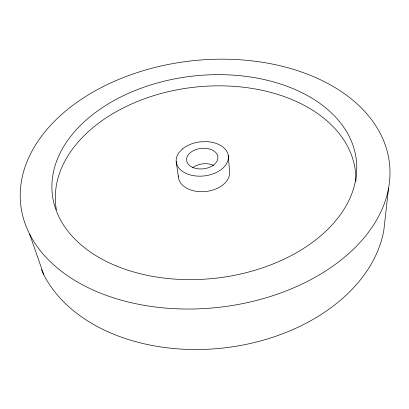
<?xml version="1.0" encoding="UTF-8"?>
<svg xmlns="http://www.w3.org/2000/svg" width="409" height="409" viewBox="0 0 409 409"><rect width="100%" height="100%" fill="white"/><g stroke="black" fill="none" stroke-linecap="round" stroke-linejoin="round"><path stroke-width="0.61" d="M388.55 188.298A185.528 123.983 -6.4 0 1 93.41 290.139A185.528 123.983 -6.4 0 1 133.354 73.871A185.528 123.983 -6.4 0 1 388.55 188.298L383.806 230.497A176.233 124.694 -6.4 0 1 224.009 347.921A176.233 124.694 -6.4 0 1 41.421 269.633M29.678 234.224L43.625 274.337M176.192 161.514L178.406 176.954M228.253 155.389L229.515 170.931A25.736 17.224 -6.4 0 1 205.313 191.55A25.736 17.224 -6.4 0 1 178.365 175.829M56.401 209.904A150.809 101.959 -6.4 0 1 197.905 86.836A150.809 101.959 -6.4 0 1 355.876 181.32M192.654 167.777A15.44 10.332 -6.4 0 1 213.646 165.43M182.665 148.764L178.912 152.675A26.217 17.152 -6.4 0 0 192.895 175.548A26.217 17.152 -6.4 0 0 227.45 161.877A26.217 17.152 -6.4 0 0 206.801 141.642L200.154 141.862A26.217 17.152 -6.4 0 0 182.665 148.764M116.243 265.916A152.956 101.703 -6.4 0 0 356.096 177.128A152.956 101.703 -6.4 0 0 140.635 88.385A152.956 101.703 -6.4 0 0 116.243 265.916M193.539 167.746A15.726 10.286 -6.4 0 0 217.885 158.283A15.726 10.286 -6.4 0 0 195.313 149.791A15.726 10.286 -6.4 0 0 193.539 167.746"/></g></svg>
